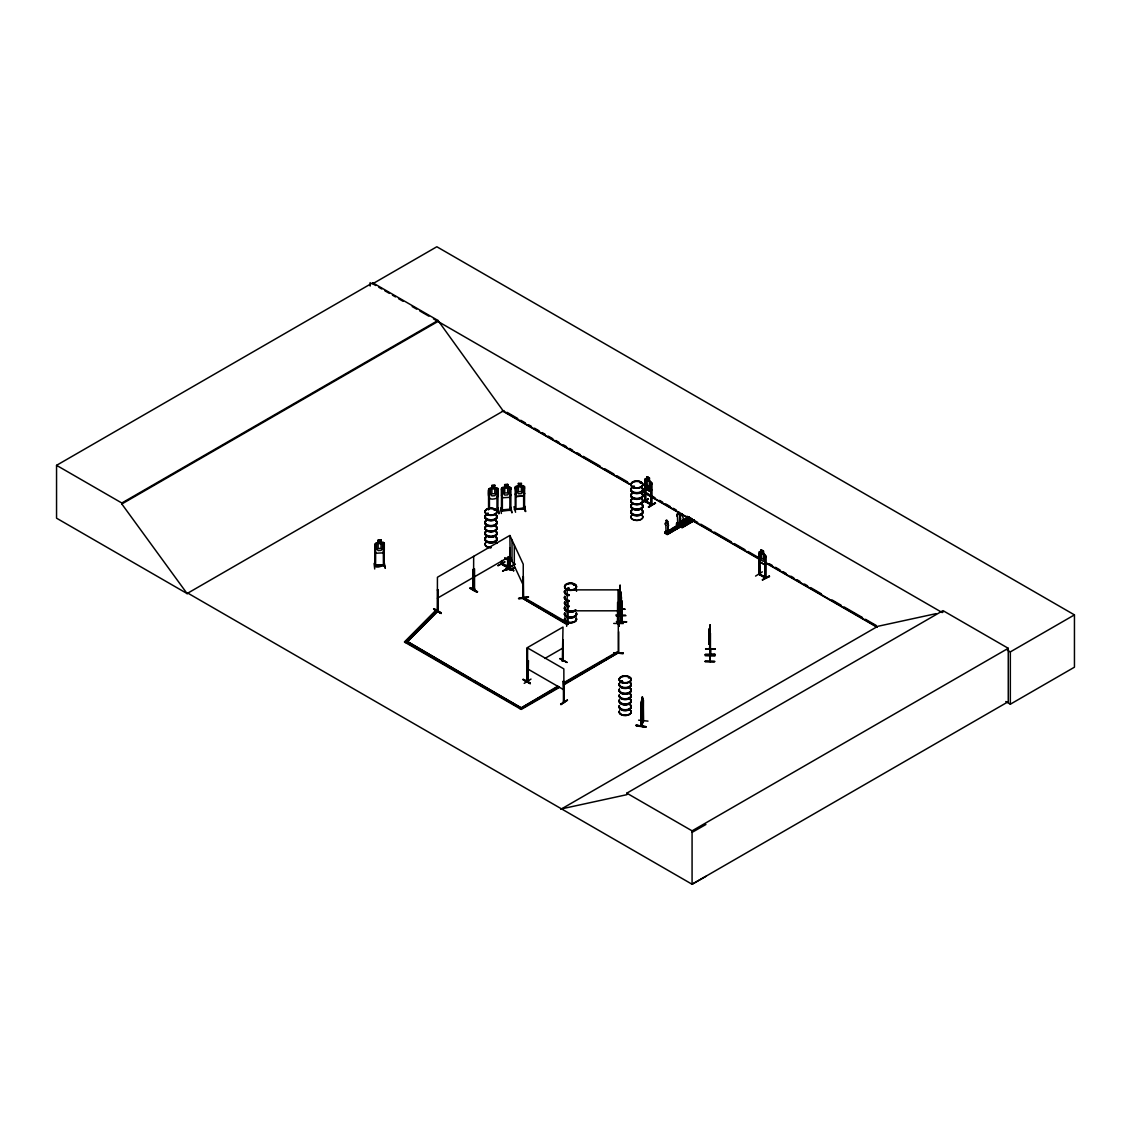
<?xml version="1.0" encoding="UTF-8"?>
<svg xmlns="http://www.w3.org/2000/svg" width="1131" height="1131" viewBox="0 0 1131 1131"><rect width="100%" height="100%" fill="white"/><g stroke="black" fill="none" stroke-linecap="round" stroke-linejoin="round"><path stroke-width="1.5" d="M709.717 642.408L710.07 640.174M620.085 597.762L620.212 596.334M621.117 604.59L621.244 603.162M709.109 634.661L709.278 632.893L709.25 637.234M709.801 640.613L709.787 643.737M710.155 633.586L710.127 636.711M714.693 661.324L705.08 661.536M705.419 654.863C735.433 654.241 684.919 655.146 715.032 654.609M705.433 654.213L715.032 654.326M709.717 638.365L709.688 636.456M710.056 631.451L710.127 629.402M709.42 640.188L709.42 629.826L709.095 642.521L709.25 628.497L709.406 631.155M709.773 639.51L709.717 644.472L709.646 643.03M710.112 632.483L710.056 635.198M709.165 636.244L709.109 640.499L709.179 636.428L709.25 637.347M709.194 635.466L709.25 631.395L709.179 635.254L709.222 634.067M709.406 635.961L709.123 644.458L709.42 640.146M709.745 637.615C709.335 643.256 710.522 626.39 709.745 632.045L710.112 661.126M705.08 661.578L714.693 661.692L705.08 661.168M715.032 654.665L705.419 654.807M620.071 586.947L620.113 585.349L619.915 609.92M620.382 599.303L620.24 601.31L620.283 599.303M621.103 594.015L621.357 621.753L621.796 620.905M705.292 655.726L714.891 656.037M705.617 648.883L715.23 649.137L705.631 648.685M710.268 656.659L710.084 625.005L710.141 649.576M710.197 627.733L710.197 625.005M709.886 643.695L709.646 648.006L709.717 646.084M709.985 640.98L709.915 635.24M709.886 655.966L710.296 655.372L710.325 656.616M710.226 635.749L710.07 633.643M709.999 654.595L710.169 649.137M710.508 654.51L710.692 649.194M641.546 725.876L641.447 725.494M709.278 638.577L709.363 636.88M679.208 524.303L679.618 517.701A2.135 1.244 59.5 0 0 679.307 514.775L679.307 512.894L679.208 514.831A2.135 1.244 59.5 0 1 679.533 517.744L679.618 517.701M682.417 526.155L682.827 519.553A2.135 1.244 59.5 0 0 682.516 516.627L682.417 514.252M642.917 708.529C644.232 698.647 641.418 718.27 640.867 710.65M645.815 726.54C615.547 722.257 666.286 730.273 636.456 725.282M636.428 725.692L645.815 726.964L636.329 725.989M666.187 520.543L666.074 522.692A2.135 1.244 59.5 0 0 665.749 525.265L665.848 525.208A2.135 1.244 59.5 0 1 666.159 522.635L666.074 522.692M665.692 533.238L665.692 531.711L666.852 531.824M678.374 523.102L677.497 523.568L678.515 523.186M681.696 525.137L680.664 525.236L680.678 518.323A2.135 1.244 59.5 0 1 680.989 515.764L681.018 513.672M680.82 525.095L681.329 526.693M680.791 525.109L683.251 526.664L683.251 525.759L681.837 526.382L682.191 527.696L694.335 520.529M681.102 525.491L681.526 524.841M619.972 587.017L620.283 592.46M620.311 614.416L620.735 613.681M620.014 585.349L620.396 614.953L620.679 613.624M621.046 613.313L621.456 616.353M621.47 616.791L621.018 612.818M642.309 699.354L642.903 698.166L640.952 703.821M687.507 522.649L688.496 522.055M618.784 624.043L618.685 602.682L617.583 602.597L618.459 602.781M618.784 623.28L617.611 623.506M488.125 513.262C487.065 515.722 487.956 512.018 487.518 514.138M494.501 510.053L494.954 510.123M568.992 588.007A5.994 3.464 0 0 0 566.292 588.898L568.115 588.502M573.544 584.967L574.322 585.222M573.912 585.024L574.407 585.066M632.809 486.825L633.558 486.754M633.855 487.023L634.364 486.429L632.865 486.726M640.273 483.107L640.697 482.527M622.163 680.947L621.329 681.951M621.993 680.975L622.545 681.668L621.188 681.3M629.147 677.554L628.553 677.992M620.961 616.367L621.357 621.753M677.794 523.71L677.667 523.172M433.682 609.256C456.118 622.304 419.134 599.925 440.525 613.129M434.007 608.69L440.864 612.55M433.993 609.029L440.892 612.96M470.284 587.71L477.65 591.725L476.759 592.248L469.916 588.332L470.821 587.837M523.356 679.378C544.69 691.211 508.286 671.602 530.241 683.237M523.356 679.703L530.199 683.591M665.961 532.376L666.385 533.634L666.3 531.443L664.901 532.065L665.07 533.295L677.653 526.382L665.325 533.323M510.604 568.935L509.233 569.444L509.982 568.243M510.081 569.727L510.519 557.187M523.3 596.518L523.116 597.818L523.328 576.4L523.625 597.748M618.289 652.757L618.346 589.972M618.714 653.181L618.671 631.777M759.763 561.683L758.943 558.827L759.636 561.782L764.867 564.807L765.701 562.644M508.172 557.442L507.395 559.661L504.751 558.092M651.583 489.553L650.82 491.787L645.518 488.79L644.896 485.793M651.654 489.61L650.89 491.745L645.603 488.748M710.438 654.552L710.424 633.148M710.112 661.55L710.084 625.005M642.903 721.507L643.115 700.047L643.511 721.083L641.447 726.258M641.517 704.896L641.39 726.258M643.313 721.451L643.44 700.089M643.143 698.52L643.044 721.013L640.966 726.314L640.867 703.779M647.992 721.126L638.633 720.164M384.187 550.147L383.225 552.847L375.86 553.243L374.898 550.811M383.225 552.847L384.286 550.147L384.286 543.233L383.183 542.399L384.187 543.332M496.905 498.078L497.937 495.463L498.036 488.55L494.911 487.899M498.05 495.534L496.976 498.163C487.857 501.259 488.083 496.636 488.634 489.172L491.787 488.111L491.773 485.468L494.897 485.27L494.812 487.998L496.382 488.762L496.382 493.568L494.812 495.717L491.886 495.901L490.317 493.95L490.317 489.143L491.787 488.111M509.756 497.202L510.802 494.643M510.915 494.714L509.841 497.343L502.475 497.739L501.514 495.307M523.469 495.972L524.501 493.356M515.213 494.021L516.188 496.523L523.54 496.057L524.614 493.427M641.715 698.718L642.38 696.936M641.715 699.566L642.154 697.643M641.206 702.28L642.408 696.795L642.38 699.509M666.088 520.599L666.922 520.317M504.977 561.966L497.894 565.74M755.565 576.089L762.379 571.848M524.204 683.364L531.019 679.081M648.261 499.223L641.475 503.168M374.092 563.422L374.714 568.992M487.404 508.823L487.928 508.809A6.008 3.464 0 0 1 496.976 511.707A6.008 3.464 0 0 1 487.97 514.718A6.008 3.464 0 0 1 487.97 508.71L487.8 508.766M500.736 507.89L501.372 513.474M513.969 506.73L515.566 512.23M527.541 681.64L527.597 647.964L563.846 668.888L563.917 702.563L563.436 701.22M528.53 681.06L527.88 680.692L528.078 681.951L528.446 660.886L527.597 660.674L528.446 660.886M645.589 501.033C643.468 500.043 647.215 500.764 645.589 501.796L645.759 480.703L644.91 480.491L645.759 480.703M651.583 482.739L649.265 480.519L649.406 477.946L647.158 476.674L647.229 479.374L644.826 478.936L644.811 501.401L651.668 505.26L651.654 482.697L645.575 478.526M645.829 500.906L651.145 504.157M651.795 504.27L651.018 504.172M650.975 483.955L651.838 484.167L650.975 483.955L650.989 504.949L650.905 504.073M645.137 480.35L645.25 501.287L651.923 505.105L651.456 504.468M563.45 681.116L564.072 702.393L563.45 681.116L563.436 701.983M501.584 560.651L502.206 564.496L502.206 561.004M566.984 620.778L566.645 626.334M758.915 574.378L759.014 551.886L761.319 552.38L761.248 549.68L761.248 552.253M759.353 574.209L759.212 553.285L759.792 574.506M764.952 577.8L765.249 556.777L764.952 577.87L765.828 577.234M761.177 549.723L763.482 550.967L763.397 553.582L765.701 555.731L765.701 578.224L765.701 577.46M438.277 609.934L437.598 610.316M474.582 589.025L473.225 589.746L474.596 588.982M510.208 568.455L509.473 568.822L510.321 568.412M562.786 660.419L562.333 661.098L563.252 660.829M374.686 566.15L384.13 565.5M383.282 544.675L384.187 544.817L383.282 544.675L383.423 565.853C385.671 562.616 379.394 569.162 374.729 566.348L374.799 545.227L375.69 545.354L374.799 545.227M510.731 509.261L509.954 510.35L509.827 509.318L510.859 509.275M515.015 508.611L516.118 508.95M515.015 509.374L524.459 508.724M488.295 514.011L487.942 513.262M494.134 510.18L494.784 509.728M640.188 482.456L640.909 482.739M573.841 584.6L573.997 584.826M567.197 602.781L568.059 602.597L568.144 623.732L567.225 622.729M618.558 623.704L618.445 589.873L567.197 589.873L567.098 623.718M470.199 588.134L477.282 591.951M406.17 642.988L404.559 641.8L436.594 609.765L438.206 610.302L406.17 642.988L521.264 709.434L559.223 687.521M404.559 642.45L436.594 609.765M407.4 641.758L438.206 610.952L438.277 589.746L437.428 589.972L438.277 589.746M488.649 489.228L489.681 488.267L496.905 487.871M501.613 495.293L501.613 488.366L502.503 487.362L509.77 487.051L510.816 487.843M501.613 488.436L504.652 487.291M515.326 487.15L518.351 486.005M437.358 610.938L437.428 577.262L509.911 535.415L510.222 569.826L509.911 548.125L509.332 569.345M473.097 590.269L473.055 569.402L474.285 568.695L473.295 569.543L473.295 590.467L474.214 589.576M473.832 590.156L474.582 589.166M474.483 589.817L474.511 568.822M509.233 568.681L510.237 568.412M526.806 681.555L526.777 647.978L563.012 627.055L562.333 661.098L563.082 660.66M383.183 564.85L375.648 565.274L375.591 566.32L375.662 545.17M383.282 564.836L384.286 564.977M496.976 510.576L497.993 510.095M497.032 489.992L497.937 490.133L497.032 489.992L496.976 511.113L498.036 511.056L497.004 510.378M502.376 509.812L509.996 509.303M510.844 509.515L509.869 510.321L509.897 489.172L510.802 489.313L509.897 489.172M510.901 510.237L501.386 510.873M524.416 508.257L523.54 508.257L524.6 508.187M510.519 569.713L509.643 569.515M523.003 596.617L523.243 597.861L523.243 564.228L509.968 535.642M473.903 590.184L473.903 569.19M672.662 528.799L672.987 529.633L673.864 528.969M685.301 520.783L684.594 519.963L684.608 520.896M687.648 522.564L688.496 521.914M632.893 486.415L634.166 486.231M567.508 588.898L568.257 588.7M621.499 681.413L621.838 680.989M568.045 622.969L567.126 622.983M567.154 623.478L567.974 623.732M618.728 622.799L617.484 622.757L617.484 623.718L617.583 602.597M381.062 540.109L378.122 540.236L378.136 542.866L376.566 543.827L376.566 548.634L378.136 550.585L381.062 550.401L382.631 548.238L382.631 543.446L381.062 542.682L381.147 539.954L381.161 542.583M677.073 524.798L689.274 517.645L676.776 524.614L676.508 523.342C678.854 520.557 677.851 527.541 678.077 523.342M688.468 517.192L690.942 518.196L678.487 525.576M689.09 517.334L676.635 524.544L678.982 525.844L691.126 518.677L678.36 525.378M677.497 526.184L664.717 533.111L667.361 534.581L679.505 527.414L677.031 525.632C673.171 526.848 681.908 529.039 675.801 526.367M677.031 525.632L677.625 526.382M690.32 518.224L678.798 525.533L680.042 523.907L678.628 525.251L676.691 524.162L677.921 522.706M667.205 534.383L679.321 527.103L677.031 525.816L664.703 533.083M691.677 519.044L679.575 526.254L679.901 525.293M680.141 526.452L692.299 519.2L679.717 526.099L681.753 527.442M692.115 519.299L680.339 526.664M679.208 527.258L667.064 534.426M694.151 520.048L681.541 527.23M682.035 527.513L694.278 520.514M508.172 557.541L508.314 568.031L501.584 564.143M649.265 490.911L649.406 477.946M677.78 513.912A2.135 1.244 59.5 0 0 677.469 516.471L677.37 516.528A2.135 1.244 59.5 0 1 677.681 513.969L677.78 512.032M667.686 521.617L667.686 523.497A2.135 1.244 59.5 0 1 668.011 526.424L667.601 533.026L668.011 526.424A2.135 1.244 59.5 0 0 667.601 523.554L667.658 521.377M682.417 514.789L681.116 513.446M683.025 520.218C689.147 522.89 680.41 520.698 684.255 519.497L686.559 520.967L684.255 519.497M685.358 519.03L686.588 518.125L688.878 519.596L686.588 518.125M687.408 517.814L688.652 516.909M676.324 524.36L688.652 517.093L690.942 518.38M666.3 531.443L664.901 532.065M666.456 532.065L666.131 531.344M671.404 528.94C677.526 531.627 668.789 529.435 672.648 528.219L674.938 529.52M673.737 527.583C679.858 530.255 671.121 528.064 674.967 526.848L677.257 528.149M666.739 534.016L668.421 532.63L668.421 533.549L666.315 532.093M668.421 532.63L667.007 533.266M679.731 526.226L692.031 519.242M666.597 534.171L679.477 527.414M666.866 534.299L679.321 526.933M683.251 525.759L681.837 526.382M681.385 527.244L693.713 519.977M681.696 527.428L694.151 520.232M509.473 569.586L510.152 548.266M506.674 567.126L513.898 570.802L507.056 566.914M437.669 590.113L437.655 611.079L438.036 589.619M474.285 568.695L474.299 589.562L473.055 590.325L474.285 588.855M648.303 498.884L641.192 503.041L647.95 499.11M650.905 504.836L651.216 483.814M648.445 506.773L655.259 503.224M648.784 507.338L655.217 503.139M527.385 660.334L527.272 681.286L528.53 681.823M562.786 661.183L563.012 639.764L563.252 660.914L563.337 660.052M562.644 661.183L563.252 639.906M560.128 658.511L566.97 662.413M559.788 658.779L566.999 662.455L560.156 658.553M564.072 681.47L563.224 681.244M560.707 704.443L567.437 700.117L561.018 704.641M560.693 704.062L567.451 700.146M187.916 593.167L187.181 593.605L56.55 518.182L56.55 465.336L372.721 282.792L437.994 320.469L503.267 411.005L631.395 484.987M372.721 282.792L372.721 283.768L436.835 246.756L1074.45 614.882L1074.45 667.191L1010.336 704.203L1005.756 701.545M56.55 465.336L121.823 503.012L437.994 320.469M705.914 876.355L692.073 884.244L187.831 593.125L187.082 593.549L121.823 503.988L437.994 321.444M187.082 593.549L504.002 410.581M437.428 598.186L509.911 556.339M502.277 563.775L501.938 563.266M505.076 569.515C536.886 552.296 481.891 582.833 511.876 565.91M404.559 641.8L407.499 641.574L521.264 707.907L474.242 680.763M521.688 597.79L523.003 597.027L568.313 623.181L566.984 624.609L521.688 597.79L566.984 623.944L568.313 623.181M521.688 598.455L523.003 597.691M677.469 523.512L678.232 522.932M544.888 658.44L563.012 647.978M765.701 555.731L765.616 578.238L759.014 574.407M759.636 561.782L764.867 564.807M557.894 686.107L519.935 708.67L557.894 686.757M563.973 682.601L617.116 651.908L618.431 652.672L563.775 684.891M567.013 681.498L603.445 660.462M606.485 658.709L617.116 652.573L618.431 653.322M406.17 642.337L521.264 708.784L559.223 686.87M563.775 684.241L618.431 652.672M759.792 573.742L758.901 573.544L759.664 573.983M762.421 579.68L769.603 576.414L762.478 579.751M762.421 580.118L769.221 575.764M560.806 809.315L877.727 626.334L936.115 613.638M561.542 808.877L626.814 794.683L626.814 793.17L942.985 610.627L1008.258 648.303L1008.258 701.701L692.073 884.244L692.073 830.847L1008.258 648.303M942.985 612.14L942.25 612.578L433.442 318.815M1007.311 650.141L1010.336 651.894L1074.45 614.882M692.073 832.374L705.914 824.485M620.721 614.896L620.382 614.133M684.297 520.656L685.4 520.147M437.725 611.065L438.107 609.736M527.074 681.032L526.989 681.809L527.004 660.829M634.321 486.952L633.049 487.065M620.862 682.233A6.079 3.506 0 0 1 622.121 681.682L622.446 681.583M473.564 590L473.663 556.339M527.06 680.989L527.937 680.721M666.286 520.317L667.304 520.642M684.425 520.147L685.287 520.203M672.804 528.884L673.525 528.87M673.539 529.435L672.818 529.449M566.292 589.873A5.994 3.464 0 0 1 567.536 589.322L567.833 589.293M647.158 479.417L646.027 479.643L646.027 484.45L647.158 487.136L649.265 488.323L650.382 486.91L650.382 482.103L649.265 480.604M761.248 552.423L760.131 552.635L760.131 557.442L761.248 560.142L763.326 561.344L764.443 559.93L763.326 551.051M501.5 509.841L502.221 510.844L501.485 510.859L501.514 488.408M510.844 510.279L510.901 487.73L507.777 487.023L507.777 484.45L504.638 484.648L504.751 487.362L503.182 488.323L503.182 493.13L504.751 495.081L507.678 494.897L509.247 492.748L509.247 487.942L507.678 487.178L507.777 484.45M384.229 565.783L384.187 543.276M507.791 566.688L508.229 568.031M507.791 567.451L508.554 567.889L508.483 557.385M759.254 573.445L759.452 574.704M505.331 569.642L514.746 568.031L505.472 569.939M505.444 569.812L514.718 568.313M528.078 597.14C499.04 601.282 548.111 593.577 518.931 598.907M506.745 567.027L513.516 570.59M567.606 589.35L566.617 588.997M622.163 681.682L621.343 681.314M642.281 699.495L642.648 704.274L641.602 708.868L641.235 707.695M518.337 483.375L521.49 483.234L521.377 485.892L522.946 486.655L522.946 491.462L521.377 493.625L518.45 493.809L516.895 491.844L516.895 487.037L518.45 486.09L518.351 483.432M491.787 485.524L494.911 485.326M507.777 484.506L504.638 484.648M521.49 485.807L524.614 486.514L524.501 508.964C494.784 510.42 542.074 507.14 515.255 508.809M523.512 485.68L516.217 486.146L515.213 487.065L515.255 509.572M515.976 488.38L515.114 488.436L516.019 488.578L515.92 509.53L515.976 508.54M523.611 487.899L524.501 488.041L523.611 487.899L523.653 509.063L523.752 508.271M488.55 490.543L489.44 490.67L488.55 490.543L488.578 509.911M502.277 489.666L501.415 489.723L502.305 489.85L502.376 510.576M515.312 487.093L516.259 496.438L523.54 496.057M525.166 511.184L524.586 506.066M498.022 508.158L499.068 513.686L498.008 508.116M510.42 507.268L511.933 512.866L510.873 507.296M497.993 510.859L496.961 510.901L497.937 511.056M524.063 506.094L525.646 511.58L524.572 506.024M381.161 540.01L378.023 540.151L378.037 542.795M378.122 542.809L374.884 543.841L374.941 566.362M381.048 542.626L383.197 542.456L375.944 543.007M383.734 562.885L385.318 568.356L384.257 562.8M375.549 565.274L374.714 565.359L383.183 565.062M528.163 681.187L527.456 680.678M527.838 681.47L527.838 660.546M501.825 560.524C498.375 567.253 518.394 569.36 502.503 563.86M502.164 564.496L502.433 560.877M759.212 574.209L765.927 578.012M620.24 590.919L620.156 589.746L620.212 591.527M621.287 594.015L621.046 592.177L621.371 597.804M620.679 593.464L620.721 602.682M620.905 593.86L621.018 605.848M619.873 593.931L620.028 597.041M621.046 595.881L621.173 597.451M621.287 596.574L621.244 598.37M621.753 600.801L621.767 621.781L621.343 616.296M620.905 600.759L621.386 608.153L620.99 599.656M618.53 609.015L624.934 609.284L618.516 609.142M618.53 609.326L624.934 609.142M615.759 615.08L625.386 615.137M625.98 615.674L616.367 616.239M616.819 622.191C646.791 621.711 596.235 621.202 626.418 621.979M618.671 626.32L618.657 620.792M568.073 623.704L567.295 622.983M613.709 623.435L623.322 623.534M613.709 652.841L623.322 653.548L613.709 652.912M613.709 653.195L623.322 653.251M567.197 610.811L618.445 610.811M715.244 648.826L705.617 649.024M509.954 509.586L501.443 509.855L501.316 510.647L510.859 510.039M497.866 510.844L497.894 510.109M497.075 511.17L497.117 510.095M642.903 720.97L641.107 725.763L641.574 701.121M640.952 710.735L641.065 712.671M688.355 521.999L687.309 522.465M621.527 682.035L622.234 682.092A5.98 3.45 0 0 0 620.933 682.615M510.293 569.232L510.293 556.706M498.63 513.644L497.555 507.791M621.725 600.307L621.824 621.272M436.594 610.415L438.206 610.952M619.01 620.778L619.109 626.348M645.504 501.811L645.518 480.831M651.583 505.274L651.583 482.697M765.531 577.404L759.664 574.195L765.616 577.474M710.07 660.334L710.155 661.55M523.639 508.257L524.53 507.975L524.416 509.021M647.073 476.716L649.335 477.989M647.158 480.279L649.265 481.467M647.158 485.086L649.265 486.273M687.408 517.63L689.698 518.931M685.358 518.846L687.648 520.147M678.36 523.3L677.412 522.918L677.313 524.515L677.412 522.918L679.307 524.247M680.523 526.367L680.622 524.77L681.696 524.925M680.523 524.841L683.067 526.382L683.067 525.661M679.901 526.014L681.837 527.117M666.498 533.578L665.791 531.655M504.822 558.05L507.423 559.506M655.542 503.436L655.16 502.786L648.416 507.169M645.829 501.118L651.498 504.44M523.314 679.773L530.241 683.675M372.721 283.768L375.761 285.521M378.8 287.274L381.84 289.027M384.865 290.78L389.417 293.41M392.457 295.163L395.497 296.916M398.536 298.669L403.088 301.298M412.193 306.558L416.745 309.187M419.785 310.94L428.889 316.185M759.693 551.518L764.81 554.487M765.249 556.777L765.871 557.131L765.023 556.904M507.056 412.334L517.729 418.498M520.783 420.265L525.364 422.909M528.403 424.662L531.457 426.429M534.511 428.182L539.091 430.826M542.145 432.593L545.184 434.361M548.238 436.114L552.819 438.757M555.872 440.525L558.912 442.278M563.492 444.921L566.546 446.688M569.6 448.442L572.639 450.209M577.22 452.852L580.274 454.605M583.327 456.373L600.109 466.057M604.675 468.701L613.836 473.988M616.876 475.741L627.564 481.905M644.345 491.603L648.911 494.233M651.965 496L655.019 497.767M659.585 500.397L662.639 502.164M665.692 503.931L670.273 506.575M673.327 508.328L676.366 510.095M687.054 516.259L690.094 518.012M694.674 520.656L697.728 522.423M700.782 524.176L711.456 530.34M714.509 532.107L731.29 541.791M734.33 543.559L745.018 549.723M748.058 551.476L758.745 557.654M769.419 563.818L772.473 565.571M775.527 567.338L780.093 569.982M783.147 571.735L786.201 573.502M790.767 576.146L793.821 577.899M796.874 579.666L799.928 581.419M804.509 584.063L807.548 585.83M810.602 587.583L821.276 593.761M831.964 599.925L841.111 605.198M844.164 606.965L862.472 617.526M865.512 619.293L876.2 625.457M642.069 491.151L759.523 558.954M765.63 562.475L876.977 626.772M502.263 410.864L629.288 484.195M641.531 491.264L676.734 511.594M679.788 513.361L759.368 559.308M765.489 562.842L877.204 627.337M504.652 561.853L498.234 565.557M501.825 564.001L508.483 567.819M524.515 598.553L542.64 609.015M545.665 610.768L556.226 616.862M559.251 618.615L568.313 623.845M527.597 668.888L563.846 689.811M471.203 679.01L407.499 641.574M626.814 793.17L692.073 830.847M678.826 511.975L679.194 512.696M667.219 520.698L667.573 521.433M666.074 532.164L665.848 525.208M509.968 556.565L523.243 585.151M501.613 495.222L502.56 497.711M644.981 485.821L645.645 488.691M498.036 488.55L497.838 511.127M621.046 600.561L621.173 602.258M620.014 593.733L620.141 595.429M620.339 601.183L619.944 592.828M619.915 596.998L620.339 601.31M620.014 609.482L620.339 613.794M620.382 614.896L620.113 585.349M677.469 516.471L677.681 523.441L677.752 522.607M709.236 639.482L709.278 640.641M709.999 636.004L710.028 637.149M623.322 653.209L613.709 653.251M1010.336 651.894L1010.336 704.203M759.834 560.608L759.905 574.605M690.857 521.999L688.567 520.882M688.525 523.37L686.234 522.253M680.042 523.907L680.042 524.812M679.858 523.809L679.858 524.53M668.237 532.531L668.237 533.266M647.158 476.674L647.158 489.723M621.145 592.177L621.046 608.082M528.219 661.027L528.29 681.993M514.308 544.972L514.308 565.896M512.018 540.067L512.018 560.99M507.861 558.771L507.635 567.705L507.635 557.173M489.412 490.486L489.44 508.116M370.162 282.594L370.162 286.058M121.823 503.012L121.823 503.988M496.24 521.009A6.079 3.506 0 0 1 490.967 526.268A6.079 3.506 0 0 1 485.708 521.009M496.17 521.363A5.994 3.464 0 0 1 490.967 526.565A5.994 3.464 0 0 1 485.779 521.363M496.17 526A6.008 3.464 0 0 1 490.967 531.202A6.008 3.464 0 0 1 485.779 526M496.17 526.254A6.008 3.464 0 0 1 490.967 531.457A6.008 3.464 0 0 1 485.779 526.254M496.24 515.241A6.079 3.506 0 0 1 490.967 520.5A6.079 3.506 0 0 1 485.708 515.241M496.17 520.401A5.994 3.464 0 0 1 490.967 525.59A5.994 3.464 0 0 1 485.779 520.401M496.156 515.595A5.98 3.45 0 0 1 490.967 520.783A5.98 3.45 0 0 1 485.793 515.595M496.24 520.712A6.079 3.506 0 0 1 490.967 525.972A6.079 3.506 0 0 1 485.708 520.712M496.24 514.944A6.079 3.506 0 0 1 490.967 520.203A6.079 3.506 0 0 1 485.708 514.944M496.156 514.633A5.98 3.45 0 0 1 490.967 519.808A5.98 3.45 0 0 1 485.793 514.633M496.24 537.465A6.079 3.506 0 0 1 490.967 542.724A6.079 3.506 0 0 1 485.708 537.465M496.17 537.819A5.994 3.464 0 0 1 490.967 543.021A5.994 3.464 0 0 1 485.779 537.819M490.967 547.503A5.952 3.435 0 0 1 485.821 542.343M496.127 542.343A5.952 3.435 0 0 1 496.735 543.177M496.141 526.735A5.966 3.45 0 0 1 490.967 531.895A5.966 3.45 0 0 1 485.807 526.735M490.967 547.828A5.994 3.464 0 0 1 485.779 542.64M496.17 542.64A5.994 3.464 0 0 1 496.763 543.474M496.17 526.438A6.008 3.464 0 0 1 490.967 531.641A6.008 3.464 0 0 1 485.779 526.438M496.24 531.697A6.079 3.506 0 0 1 490.967 536.956A6.079 3.506 0 0 1 485.708 531.697M496.17 536.857A5.994 3.464 0 0 1 490.967 542.046A5.994 3.464 0 0 1 485.779 536.857M496.156 532.051A5.98 3.45 0 0 1 490.967 537.239A5.98 3.45 0 0 1 485.793 532.051M496.24 537.168A6.079 3.506 0 0 1 490.967 542.428A6.079 3.506 0 0 1 485.708 537.168M496.24 531.4A6.079 3.506 0 0 1 490.967 536.66A6.079 3.506 0 0 1 485.708 531.4M496.156 531.089A5.98 3.45 0 0 1 490.967 536.264A5.98 3.45 0 0 1 485.793 531.089M630.434 682.968A6.079 3.506 0 0 1 625.966 688.199A6.079 3.506 0 0 1 619.293 683.817M630.349 683.322A5.98 3.45 0 0 1 625.952 688.482A5.98 3.45 0 0 1 619.392 684.156M630.434 682.672A6.079 3.506 0 0 1 625.966 687.902A6.079 3.506 0 0 1 619.293 683.52M619.901 682.672A6.079 3.506 0 0 1 622.121 681.385M630.349 682.361A5.98 3.45 0 0 1 625.952 687.507A5.98 3.45 0 0 1 619.392 683.195M619.986 682.361A5.98 3.45 0 0 1 622.177 681.088M630.349 689.104A5.98 3.45 0 0 1 625.952 694.25A5.98 3.45 0 0 1 619.392 689.938M630.434 688.737A6.079 3.506 0 0 1 625.966 693.967A6.079 3.506 0 0 1 619.293 689.585M630.434 688.44A6.079 3.506 0 0 1 625.966 693.671A6.079 3.506 0 0 1 619.293 689.288M630.349 688.129A5.98 3.45 0 0 1 625.952 693.289A5.98 3.45 0 0 1 619.392 688.963M630.363 693.939A5.994 3.464 0 0 1 625.952 699.114A5.994 3.464 0 0 1 619.378 694.773M630.335 693.628A5.966 3.45 0 0 1 626.715 698.675A5.966 3.45 0 0 1 619.194 695.339M630.363 694.165A6.008 3.464 0 0 1 625.952 699.34A6.008 3.464 0 0 1 619.364 695M630.349 698.817A5.98 3.45 0 0 1 625.952 703.963A5.98 3.45 0 0 1 619.392 699.651M630.349 705.56A5.98 3.45 0 0 1 625.952 710.706A5.98 3.45 0 0 1 619.392 706.394M630.434 705.193A6.079 3.506 0 0 1 625.966 710.424A6.079 3.506 0 0 1 619.293 706.041M630.434 704.896A6.079 3.506 0 0 1 625.966 710.127A6.079 3.506 0 0 1 619.293 705.744M630.434 699.425A6.079 3.506 0 0 1 625.966 704.655A6.079 3.506 0 0 1 619.293 700.273M630.434 699.128A6.079 3.506 0 0 1 625.966 704.359A6.079 3.506 0 0 1 619.293 699.976M630.349 699.778A5.98 3.45 0 0 1 625.952 704.938A5.98 3.45 0 0 1 619.392 700.612M630.349 704.585A5.98 3.45 0 0 1 625.952 709.745A5.98 3.45 0 0 1 619.392 705.419M630.363 710.183A6.008 3.464 0 0 1 625.952 715.358A6.008 3.464 0 0 1 619.364 711.017M630.363 710.381A6.008 3.464 0 0 1 625.952 715.555A6.008 3.464 0 0 1 619.364 711.229M630.32 710.07A5.952 3.435 0 0 1 626.701 715.117A5.952 3.435 0 0 1 619.208 711.795M630.349 694.462A5.98 3.45 0 0 1 626.715 699.524A5.98 3.45 0 0 1 619.18 696.187M642.139 493.851A6.079 3.506 0 0 1 636.88 499.124A6.079 3.506 0 0 1 631.621 493.851M642.069 494.219A5.98 3.45 0 0 1 636.88 499.393A5.98 3.45 0 0 1 631.706 494.219M642.083 498.856A6.008 3.464 0 0 1 636.88 504.058A6.008 3.464 0 0 1 631.678 498.856M642.083 499.096A6.008 3.464 0 0 1 636.88 504.299A6.008 3.464 0 0 1 631.678 499.096M642.139 488.083A6.079 3.506 0 0 1 636.88 493.342A6.079 3.506 0 0 1 631.621 488.083M642.069 493.257A5.98 3.45 0 0 1 636.88 498.432A5.98 3.45 0 0 1 631.706 493.257M642.069 488.436A5.994 3.464 0 0 1 636.88 493.639A5.994 3.464 0 0 1 631.692 488.436M642.139 493.554A6.079 3.506 0 0 1 636.88 498.828A6.079 3.506 0 0 1 631.621 493.554M642.139 487.786A6.079 3.506 0 0 1 636.88 493.045A6.079 3.506 0 0 1 631.621 487.786M642.069 487.475A5.98 3.45 0 0 1 636.88 492.664A5.98 3.45 0 0 1 631.706 487.475M642.139 510.307A6.079 3.506 0 0 1 636.88 515.58A6.079 3.506 0 0 1 631.621 510.307M642.069 510.675A5.98 3.45 0 0 1 636.88 515.849A5.98 3.45 0 0 1 631.706 510.675M642.055 515.17A5.966 3.45 0 0 1 636.88 520.345A5.966 3.45 0 0 1 631.706 515.17M642.069 499.591A5.98 3.45 0 0 1 636.88 504.765A5.98 3.45 0 0 1 631.706 499.591M642.083 515.298A6.008 3.464 0 0 1 636.88 520.5A6.008 3.464 0 0 1 631.678 515.298M642.083 499.28A6.008 3.464 0 0 1 636.88 504.483A6.008 3.464 0 0 1 631.678 499.28M642.139 504.539A6.079 3.506 0 0 1 636.88 509.798A6.079 3.506 0 0 1 631.621 504.539M642.069 509.713A5.98 3.45 0 0 1 636.88 514.888A5.98 3.45 0 0 1 631.706 509.713M642.069 504.893A5.994 3.464 0 0 1 636.88 510.095A5.994 3.464 0 0 1 631.692 504.893M642.139 510.01A6.079 3.506 0 0 1 636.88 515.284A6.079 3.506 0 0 1 631.621 510.01M642.139 504.242A6.079 3.506 0 0 1 636.88 509.501A6.079 3.506 0 0 1 631.621 504.242M642.069 503.931A5.994 3.464 0 0 1 636.88 509.12A5.994 3.464 0 0 1 631.692 503.931M568.992 605.933A5.98 3.45 0 0 1 564.765 601.706M566.292 589.152A6.008 3.464 0 0 0 576.343 587.597A6.008 3.464 0 0 0 568.978 583.356A6.008 3.464 0 0 0 566.292 589.152A6.079 3.506 0 0 1 568.964 588.29M568.964 595.373A6.079 3.506 0 0 1 564.666 591.075M566.235 589.505A6.079 3.506 0 0 1 568.964 588.587M568.992 595.655A5.994 3.464 0 0 1 564.751 591.414M568.964 595.076A6.079 3.506 0 0 1 564.666 590.778M568.992 594.694A5.994 3.464 0 0 1 564.751 590.453M576.329 590.453A5.994 3.464 0 0 1 576.527 591.343M568.992 601.438A5.994 3.464 0 0 1 564.751 597.196M568.964 601.141A6.079 3.506 0 0 1 564.666 596.843M568.964 600.844A6.079 3.506 0 0 1 564.666 596.546M568.992 600.462A5.994 3.464 0 0 1 564.751 596.221M568.992 606.796A5.98 3.45 0 0 1 564.765 602.554M576.301 618.148A5.966 3.45 0 0 1 570.533 622.488A5.966 3.45 0 0 1 564.765 618.148M575.721 610.5A5.98 3.45 0 0 1 568.243 611.956A5.98 3.45 0 0 1 564.765 607.884M574.76 610.245A5.98 3.45 0 0 1 567.55 610.797A5.98 3.45 0 0 1 564.765 606.909M576.315 613.652A5.98 3.45 0 0 1 570.533 617.993A5.98 3.45 0 0 1 564.765 613.652M576.414 613.299A6.079 3.506 0 0 1 570.533 617.724A6.079 3.506 0 0 1 564.666 613.299M576.414 613.002A6.079 3.506 0 0 1 570.533 617.427A6.079 3.506 0 0 1 564.666 613.002M576.329 612.677A5.994 3.464 0 0 1 570.533 617.045A5.994 3.464 0 0 1 564.751 612.677M575.806 610.189A6.079 3.506 0 0 1 568.214 611.673A6.079 3.506 0 0 1 564.666 607.531M575.806 609.892A6.079 3.506 0 0 1 568.214 611.376A6.079 3.506 0 0 1 564.666 607.234M576.343 618.487A6.008 3.464 0 0 1 570.533 622.856A6.008 3.464 0 0 1 564.737 618.487M576.343 618.289A6.008 3.464 0 0 1 570.533 622.644A6.008 3.464 0 0 1 564.737 618.289M642.281 700.358L641.602 706.818L642.281 700.358M643.002 700.923L640.81 706.239L643.03 700.937M520.854 483.785L518.973 483.912L518.973 484.761L520.854 484.648L520.854 483.785M494.289 485.892L492.409 486.005L492.409 486.867L494.289 486.74L494.289 485.892M507.155 485.072L505.274 485.185L505.274 486.047L507.155 485.92L507.155 485.072M521.377 486.754L518.45 486.938L518.45 491.745L521.377 491.561L521.377 486.754M494.812 488.861L491.886 489.044L491.886 493.851L494.812 493.667L494.812 488.861M507.678 488.041L504.751 488.224L504.751 493.031L507.678 492.847L507.678 488.041M380.539 540.576L378.659 540.689L378.659 541.551L380.539 541.424L380.539 540.576M381.062 543.544L378.136 543.728L378.136 548.535L381.062 548.351L381.062 543.544M621.386 597.748L621.329 599.303L621.386 597.748M648.883 478.243L647.526 477.48L648.883 479.106L648.883 478.243M692.907 520.783L690.617 519.482L692.907 520.783M692.087 521.264L689.797 519.977L692.087 521.264M689.754 522.635L687.464 521.349L689.754 522.635M762.958 551.264L761.615 550.486L762.958 552.126L762.958 551.264M763.326 554.487L761.248 553.285L761.248 558.092L763.326 559.294L763.326 554.487M709.222 644.472L709.194 642.45L709.123 644.458M487.984 514.506A5.966 3.45 0 0 0 496.947 511.523A5.966 3.45 0 0 0 487.984 508.54A5.966 3.45 0 0 0 487.984 514.506M487.984 514.987A5.966 3.45 0 0 0 496.947 512.004A5.966 3.45 0 0 0 487.984 509.021A5.966 3.45 0 0 0 487.984 514.987M622.177 682.233A5.98 3.45 0 0 0 631.155 679.236A5.98 3.45 0 0 0 622.177 676.253A5.98 3.45 0 0 0 622.177 682.233M622.177 682.714A5.966 3.45 0 0 0 631.14 679.731A5.966 3.45 0 0 0 622.177 676.748A5.966 3.45 0 0 0 622.177 682.714M622.163 682.46A6.008 3.464 0 0 0 631.169 679.448A6.008 3.464 0 0 0 622.163 676.451A6.008 3.464 0 0 0 622.163 682.46M633.883 487.376A6.008 3.464 0 0 0 642.889 484.379A6.008 3.464 0 0 0 633.883 481.382A6.008 3.464 0 0 0 633.883 487.376M633.897 487.843A5.98 3.45 0 0 0 642.86 484.86A5.98 3.45 0 0 0 633.897 481.863A5.98 3.45 0 0 0 633.897 487.843M633.883 487.56A6.008 3.464 0 0 0 642.889 484.563A6.008 3.464 0 0 0 633.883 481.552A6.008 3.464 0 0 0 633.883 487.56M567.55 589.491A5.98 3.45 0 0 0 576.513 586.494A5.98 3.45 0 0 0 567.55 583.511A5.98 3.45 0 0 0 567.55 589.491M567.55 590A5.966 3.45 0 0 0 576.513 587.003A5.966 3.45 0 0 0 567.55 584.02A5.966 3.45 0 0 0 567.55 590M564.751 602.06A5.994 3.464 0 0 0 568.992 606.301A5.994 3.464 0 0 1 564.751 602.088"/></g></svg>
